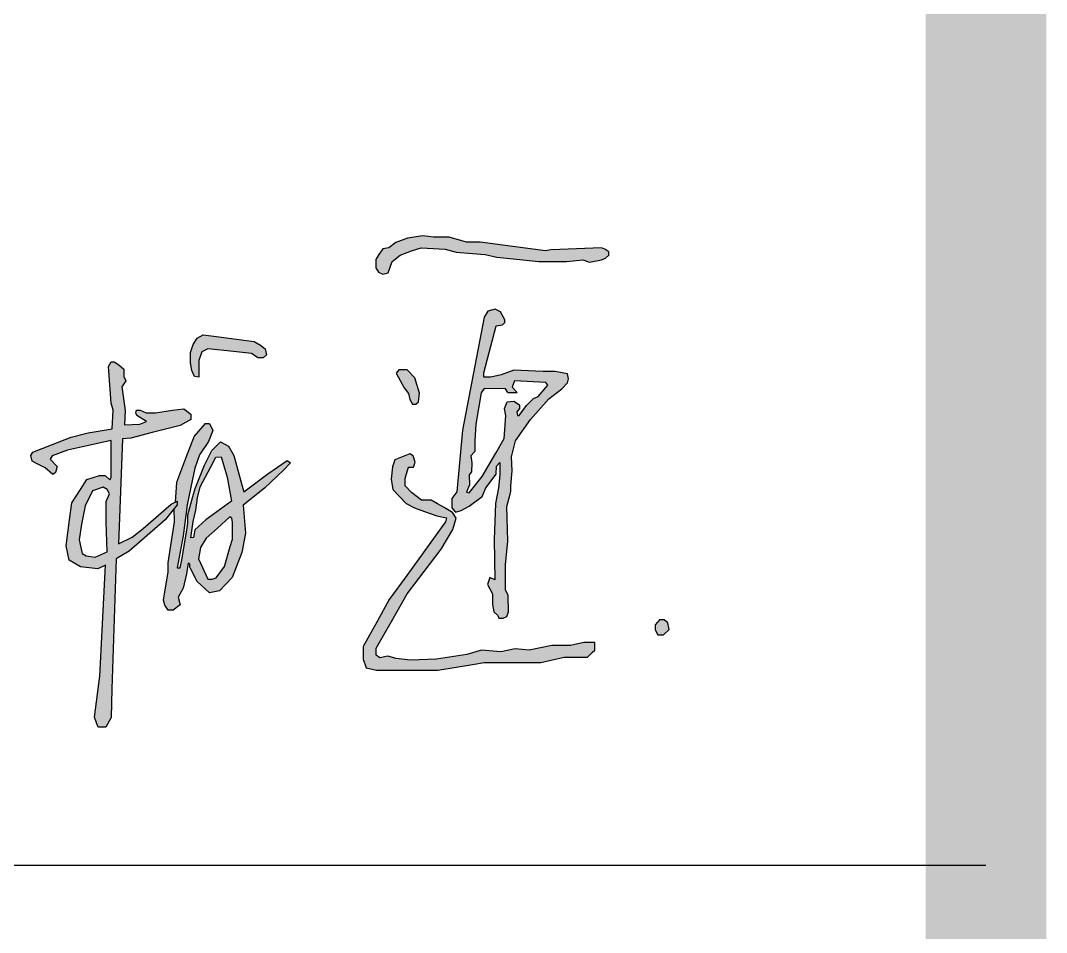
# Model space of a CAD drawing. Extents: x 1728470 to 1835391, y -157368 to 197905.
# Drawn here: x 1815077 to 1816350, y -133661 to -132530 of the extents above; entities that cross this region are included whole.
import ezdxf

# ---------------------------------------------------------------- set-up
doc = ezdxf.new("R2010")
doc.units = 0
doc.header["$LTSCALE"] = 1000
doc.header["$MEASUREMENT"] = 0
doc.layers.get('0').update_dxf_attribs({"linetype": 'CONTINUOUS'})
doc.layers.add('PUB_TITLE', color=4, linetype='CONTINUOUS')

msp = doc.modelspace()

# ---------------------------------------------------------------- hatches: boundary and pattern name
h = msp.add_hatch(color=256)
h.paths.add_polyline_path([(1815203, -132984.5), (1815207.9, -132977.4), (1815205.4, -132971.7), (1815205.5, -132962.9), (1815199.5, -132957.6), (1815193.5, -132953.7), (1815189.7, -132953.7), (1815186.4, -132959.3), (1815186.9, -132965.4), (1815190, -133005), (1815192.2, -133013.7), (1815191, -133036.8), (1815161.2, -133041.9), (1815140.1, -133047.2), (1815115.8, -133056.6), (1815092.7, -133065.5), (1815090.1, -133070), (1815091.9, -133077), (1815098.8, -133080.5), (1815108, -133085.3), (1815117.7, -133093.2), (1815121, -133090.9), (1815123, -133083.5), (1815114.2, -133074.3), (1815116.8, -133070.1), (1815135.5, -133063.1), (1815157.9, -133058.2), (1815189.8, -133051.3), (1815189.8, -133097), (1815188.2, -133100), (1815182.3, -133094.6), (1815175.3, -133094.6), (1815159.7, -133099.4), (1815151.7, -133111.8), (1815141, -133128.4), (1815138.3, -133149.8), (1815134.1, -133182), (1815137.7, -133199.6), (1815151.7, -133207.7), (1815173.3, -133210.5), (1815183, -133205.7), (1815175.8, -133343.4), (1815169.2, -133394.4), (1815171.8, -133401.2), (1815173.8, -133406.6), (1815183.3, -133406.6), (1815189.7, -133394.6), (1815190.8, -133359.2), (1815196.1, -133198.1), (1815212, -133188.3), (1815256.8, -133149.7), (1815271.6, -133131), (1815271.7, -133126.6), (1815264.3, -133130.2), (1815229.6, -133160.5), (1815215.8, -133171.2), (1815198.8, -133179.5), (1815204, -133049.2), (1815214.2, -133048.3), (1815240.9, -133041.5), (1815275.3, -133032.8), (1815288.6, -133025), (1815288.6, -133018.6), (1815280, -133011.8), (1815265.9, -133013.8), (1815244.8, -133016.8), (1815233.2, -133016.8), (1815225.8, -133013.8), (1815221.2, -133013.8), (1815220.3, -133016.8), (1815221.8, -133020.1), (1815233.8, -133027.8), (1815225.5, -133030.8), (1815206.5, -133032), (1815207.3, -133014.2)])
h.paths.add_polyline_path([(1815179.8, -133108.9), (1815184.9, -133112.2), (1815187.6, -133117.4), (1815183.6, -133126.7), (1815183.6, -133152), (1815184.9, -133189.1), (1815173.6, -133194.2), (1815169.9, -133195.7), (1815159, -133194.2), (1815153.7, -133191.3), (1815152.3, -133184), (1815150.3, -133174.3), (1815153.1, -133155.1), (1815157.6, -133132.1), (1815166.6, -133113.8)], flags=16)
h.paths.add_polyline_path([(1815375.1, -132933), (1815367.1, -132928.3), (1815354.2, -132926.7), (1815320.3, -132922.2), (1815304.1, -132920.1), (1815296.4, -132924.2), (1815291.4, -132932.3), (1815288.1, -132942.3), (1815288.1, -132955.1), (1815289.9, -132964.6), (1815293.1, -132971.9), (1815298.4, -132972.7), (1815298.4, -132961.6), (1815298.4, -132952.1), (1815302.1, -132941.2), (1815309.7, -132937.4), (1815341.4, -132940.8), (1815364, -132943.3), (1815371.8, -132948.7), (1815378.2, -132948.7), (1815382.5, -132945.2), (1815380.7, -132937.4)])
h.paths.add_polyline_path([(1815293.8, -133085.7), (1815299.5, -133068.9), (1815310.6, -133052.4), (1815316, -133038.8), (1815311.8, -133030.3), (1815306.3, -133030.3), (1815292.6, -133046), (1815282.2, -133073.5), (1815270.9, -133103.2), (1815269.4, -133127.7), (1815271.7, -133126.6), (1815271.6, -133131), (1815267.9, -133135.7), (1815268.3, -133152.2), (1815260.4, -133203.1), (1815260.4, -133214.1), (1815254.7, -133249.4), (1815256.5, -133255.4), (1815260.6, -133261.6), (1815266.9, -133261.6), (1815275.3, -133255.1), (1815273.1, -133245.4), (1815279.1, -133234.2), (1815283.1, -133216.5), (1815285.4, -133203.3), (1815287.5, -133204.6), (1815287.5, -133208.5), (1815288.1, -133209.8), (1815296.6, -133225.9), (1815311.7, -133240.3), (1815324.4, -133237.5), (1815340, -133221.3), (1815351.8, -133190.1), (1815356.4, -133166.3), (1815353.5, -133131.4), (1815380, -133110.5), (1815403.4, -133088.2), (1815412.1, -133078.9), (1815408, -133076.2), (1815384, -133092.6), (1815354.4, -133114.7), (1815353.2, -133110.6), (1815342, -133069.9), (1815335.2, -133058.1), (1815325.6, -133053), (1815314.9, -133063.8), (1815305.6, -133081.9), (1815294, -133110.9), (1815291.3, -133120.7), (1815285, -133143.6), (1815285, -133153.9), (1815283.1, -133164.7), (1815277.6, -133199.1), (1815275.5, -133209.2), (1815271.7, -133209.2), (1815279, -133169.6), (1815283.9, -133131), (1815288.6, -133109.3)])
h.paths.add_polyline_path([(1815306.8, -133096.3), (1815313.4, -133083.8), (1815319.7, -133072.1), (1815326.2, -133071.3), (1815333.6, -133096.9), (1815339.1, -133126.6), (1815307.1, -133149.8), (1815293.6, -133161.9), (1815292.7, -133167.1), (1815291.9, -133171.5), (1815288.6, -133171.8), (1815291.6, -133151.7), (1815295, -133137.7), (1815296.9, -133122.5), (1815300.2, -133108.7)], flags=16)
h.paths.add_polyline_path([(1815337.2, -133145.9), (1815339.6, -133147.5), (1815340.3, -133153.1), (1815340.3, -133173.5), (1815337.6, -133182.6), (1815330.2, -133207.3), (1815320.2, -133221.6), (1815315, -133223.1), (1815309.7, -133223.1), (1815303, -133208.8), (1815298, -133197.8), (1815300.7, -133184.1), (1815307.7, -133172.5), (1815321.8, -133159.8)], flags=16)
h.paths.add_polyline_path([(1815574.5, -132812.5), (1815604, -132814.1), (1815617.8, -132817.6), (1815638, -132819.3), (1815653.7, -132820.7), (1815668.1, -132823.9), (1815692.4, -132826.5), (1815720.2, -132829.3), (1815754.6, -132829.3), (1815774.9, -132827.2), (1815783, -132830.3), (1815797.9, -132827.2), (1815803.1, -132825.2), (1815807, -132821.6), (1815807, -132817.3), (1815802.2, -132813.9), (1815797.9, -132812.4), (1815746.4, -132814.4), (1815735.1, -132814.9), (1815728.4, -132816.1), (1815647.5, -132805.4), (1815630.5, -132805.4), (1815609.1, -132798.9), (1815589.5, -132798.9), (1815576.2, -132797.4), (1815557.3, -132800.3), (1815542.7, -132805.8), (1815534.2, -132812.5), (1815526.8, -132813.4), (1815522, -132820.8), (1815518.1, -132826.7), (1815518.1, -132837.1), (1815521.6, -132842.5), (1815526.8, -132844.8), (1815533.2, -132843.2), (1815538.3, -132829.2), (1815548.3, -132821.4), (1815562.3, -132816)])
h.paths.add_polyline_path([(1815566.3, -132973.6), (1815556.8, -132963.7), (1815546.5, -132963.7), (1815543.5, -132967.9), (1815553.4, -132986), (1815558.4, -132992.8), (1815560.4, -133000.6), (1815563.7, -133006.3), (1815567.8, -133006), (1815571, -133003.2), (1815572.1, -132992.7)])
h.paths.add_polyline_path([(1815667.4, -132909.1), (1815675, -132907.8), (1815677.9, -132905.1), (1815678.1, -132901.6), (1815672.8, -132891.8), (1815666.2, -132888.4), (1815656.9, -132890.9), (1815652.4, -132898.4), (1815625.7, -133038.6), (1815618.4, -133115), (1815612.2, -133123.1), (1815612.2, -133134.9), (1815617.1, -133140.3), (1815624, -133138.1), (1815633.8, -133132.8), (1815649.8, -133120.8), (1815654.4, -133109.8), (1815667.5, -133092.9), (1815667.8, -133083), (1815671.9, -133078.4), (1815671.9, -133094), (1815670.1, -133109.9), (1815666.4, -133129.5), (1815664.7, -133173.8), (1815665.7, -133224), (1815659.6, -133221.2), (1815656.4, -133229.9), (1815662.6, -133241.5), (1815662.6, -133254.5), (1815664.5, -133263.8), (1815669.3, -133268.2), (1815670.5, -133271.5), (1815676, -133271.5), (1815680.6, -133269.4), (1815682.5, -133263.6), (1815682.2, -133243.5), (1815679.1, -133236.3), (1815679.1, -133205.4), (1815681.6, -133175.9), (1815680.6, -133133), (1815684.7, -133117.7), (1815685.6, -133114.1), (1815685.6, -133107.6), (1815687, -133088.8), (1815686.5, -133071.6), (1815691.3, -133051.7), (1815710.1, -133025.4), (1815732.8, -132999.4), (1815748.9, -132987.1), (1815756, -132979.9), (1815756.9, -132974.9), (1815755.6, -132968.5), (1815740.6, -132965.5), (1815725.8, -132965.5), (1815689.4, -132964.1), (1815673.6, -132970), (1815660.6, -132972.6), (1815652.2, -132972.6), (1815652.2, -132967.5)])
h.paths.add_polyline_path([(1815652.6, -132986.6), (1815679.1, -132987), (1815681.9, -132991.7), (1815684.9, -132991.7), (1815693.4, -132991.7), (1815687.2, -132985), (1815690.2, -132977.3), (1815729.1, -132979.3), (1815731.5, -132982.8), (1815719.3, -132996.7), (1815713.6, -132999.2), (1815705, -133007.7), (1815695.9, -133020.2), (1815693.7, -133020.2), (1815692.8, -133015.5), (1815696.2, -133011.5), (1815696.2, -133007), (1815689.2, -133002.3), (1815681, -133003.1), (1815677.8, -133011.4), (1815679.2, -133020.8), (1815677.4, -133048.7), (1815667, -133066.8), (1815650.1, -133096), (1815633.8, -133116), (1815630.6, -133115.2), (1815634.2, -133106.1), (1815633.7, -133093.8), (1815636.7, -133090.1), (1815637, -133078.8), (1815636.1, -133070.4), (1815640.8, -133064.9), (1815640.8, -133051.2), (1815642.3, -133031.1), (1815648.7, -132992)], flags=16)
h.paths.add_polyline_path([(1815562.3, -133115.8), (1815554.3, -133107.4), (1815554.3, -133098.3), (1815558, -133085.5), (1815559.2, -133084.1), (1815564.6, -133084.1), (1815567, -133078.1), (1815564.5, -133070.2), (1815560.4, -133067.7), (1815541.7, -133075.2), (1815538.9, -133083.8), (1815537.2, -133099.3), (1815539.3, -133112), (1815555.7, -133129.3), (1815566.1, -133134.9), (1815578.5, -133139.3), (1815593.8, -133144.7), (1815605.6, -133147.2), (1815604.3, -133152.1), (1815556.4, -133218.6), (1815534.8, -133248.5), (1815519.6, -133275.7), (1815502.4, -133306.6), (1815502.4, -133322.5), (1815505.9, -133333), (1815518.8, -133336.2), (1815541.3, -133336.2), (1815569.8, -133336.2), (1815594.9, -133336.2), (1815637.9, -133329.1), (1815652.3, -133326.7), (1815682.7, -133326.7), (1815722.6, -133326.7), (1815751.7, -133320.1), (1815780.5, -133320.1), (1815786.5, -133314.3), (1815789.6, -133311.4), (1815789.6, -133301.9), (1815776, -133301.9), (1815759.6, -133305.4), (1815736.3, -133305.4), (1815708.3, -133311.4), (1815691, -133309.6), (1815673.3, -133313.2), (1815649, -133311.1), (1815631, -133316.6), (1815593.4, -133322.2), (1815560.9, -133323.5), (1815543.2, -133321.4), (1815533, -133318.6), (1815522.9, -133320.8), (1815518.6, -133317.3), (1815518.6, -133308.8), (1815537.6, -133275.5), (1815557.1, -133241.3), (1815599.2, -133186), (1815613.6, -133161.5), (1815617.9, -133147.6), (1815613.3, -133140.4), (1815602.9, -133134.5), (1815594.6, -133129.7), (1815586.9, -133125.3), (1815574.8, -133125.3)])
h.paths.add_polyline_path([(1815880.3, -133277.5), (1815875.5, -133273.8), (1815869.6, -133273.8), (1815864.4, -133280), (1815864.4, -133286.1), (1815867.9, -133292.1), (1815874.9, -133292.1), (1815881.7, -133285.5)])
h = msp.add_hatch(color=250)
h.paths.add_polyline_path([(1815647.5, -132805.4), (1815630.5, -132805.4), (1815609.1, -132798.9), (1815589.5, -132798.9), (1815576.2, -132797.4), (1815557.3, -132800.3), (1815542.7, -132805.8), (1815534.2, -132812.5), (1815526.8, -132813.4), (1815522, -132820.8), (1815518.1, -132826.7), (1815518.1, -132837.1), (1815521.6, -132842.5), (1815526.8, -132844.8), (1815533.2, -132843.2), (1815538.3, -132829.2), (1815548.3, -132821.4), (1815562.3, -132816), (1815574.5, -132812.5), (1815604, -132814.1), (1815617.8, -132817.6), (1815638, -132819.3), (1815653.7, -132820.7), (1815668.1, -132823.9), (1815692.4, -132826.5), (1815720.2, -132829.3), (1815754.6, -132829.3), (1815774.9, -132827.2), (1815783, -132830.3), (1815797.9, -132827.2), (1815803.1, -132825.2), (1815807, -132821.6), (1815807, -132817.3), (1815802.2, -132813.9), (1815797.9, -132812.4), (1815746.4, -132814.4), (1815735.1, -132814.9), (1815728.4, -132816.1)])
h.paths.add_polyline_path([(1815675, -132907.8), (1815677.9, -132905.1), (1815678.1, -132901.6), (1815672.8, -132891.8), (1815666.2, -132888.4), (1815656.9, -132890.9), (1815652.4, -132898.4), (1815625.7, -133038.6), (1815618.4, -133115), (1815612.2, -133123.1), (1815612.2, -133134.9), (1815617.1, -133140.3), (1815624, -133138.1), (1815633.8, -133132.8), (1815649.8, -133120.8), (1815654.4, -133109.8), (1815667.5, -133092.9), (1815667.8, -133083), (1815671.9, -133078.4), (1815671.9, -133094), (1815670.1, -133109.9), (1815666.4, -133129.5), (1815664.7, -133173.8), (1815665.7, -133224), (1815659.6, -133221.2), (1815656.4, -133229.9), (1815662.6, -133241.5), (1815662.6, -133254.5), (1815664.5, -133263.8), (1815669.3, -133268.2), (1815670.5, -133271.5), (1815676, -133271.5), (1815680.6, -133269.4), (1815682.5, -133263.6), (1815682.2, -133243.5), (1815679.1, -133236.3), (1815679.1, -133205.4), (1815681.6, -133175.9), (1815680.6, -133133), (1815684.7, -133117.7), (1815685.6, -133114.1), (1815685.6, -133107.6), (1815687, -133088.8), (1815686.5, -133071.6), (1815691.3, -133051.7), (1815710.1, -133025.4), (1815732.8, -132999.4), (1815748.9, -132987.1), (1815756, -132979.9), (1815756.9, -132974.9), (1815755.6, -132968.5), (1815740.6, -132965.5), (1815725.8, -132965.5), (1815689.4, -132964.1), (1815673.6, -132970), (1815660.6, -132972.6), (1815652.2, -132972.6), (1815652.2, -132967.5), (1815667.4, -132909.1)])
h.paths.add_polyline_path([(1815690.2, -132977.3), (1815729.1, -132979.3), (1815731.5, -132982.8), (1815719.3, -132996.7), (1815713.6, -132999.2), (1815705, -133007.7), (1815695.9, -133020.2), (1815693.7, -133020.2), (1815692.8, -133015.5), (1815696.2, -133011.5), (1815696.2, -133007), (1815689.2, -133002.3), (1815681, -133003.1), (1815677.8, -133011.4), (1815679.2, -133020.8), (1815677.4, -133048.7), (1815667, -133066.8), (1815650.1, -133096), (1815633.8, -133116), (1815630.6, -133115.2), (1815634.2, -133106.1), (1815633.7, -133093.8), (1815636.7, -133090.1), (1815637, -133078.8), (1815636.1, -133070.4), (1815640.8, -133064.9), (1815640.8, -133051.2), (1815642.3, -133031.1), (1815648.7, -132992), (1815652.6, -132986.6), (1815679.1, -132987), (1815681.9, -132991.7), (1815684.9, -132991.7), (1815693.4, -132991.7), (1815687.2, -132985)], flags=16)
h.paths.add_polyline_path([(1815558, -133085.5), (1815559.2, -133084.1), (1815564.6, -133084.1), (1815567, -133078.1), (1815564.5, -133070.2), (1815560.4, -133067.7), (1815541.7, -133075.2), (1815538.9, -133083.8), (1815537.2, -133099.3), (1815539.3, -133112), (1815555.7, -133129.3), (1815566.1, -133134.9), (1815578.5, -133139.3), (1815593.8, -133144.7), (1815605.6, -133147.2), (1815604.3, -133152.1), (1815556.4, -133218.6), (1815534.8, -133248.5), (1815519.6, -133275.7), (1815502.4, -133306.6), (1815502.4, -133322.5), (1815505.9, -133333), (1815518.8, -133336.2), (1815541.3, -133336.2), (1815569.8, -133336.2), (1815594.9, -133336.2), (1815637.9, -133329.1), (1815652.3, -133326.7), (1815682.7, -133326.7), (1815722.6, -133326.7), (1815751.7, -133320.1), (1815780.5, -133320.1), (1815786.5, -133314.3), (1815789.6, -133311.4), (1815789.6, -133301.9), (1815776, -133301.9), (1815759.6, -133305.4), (1815736.3, -133305.4), (1815708.3, -133311.4), (1815691, -133309.6), (1815673.3, -133313.2), (1815649, -133311.1), (1815631, -133316.6), (1815593.4, -133322.2), (1815560.9, -133323.5), (1815543.2, -133321.4), (1815533, -133318.6), (1815522.9, -133320.8), (1815518.6, -133317.3), (1815518.6, -133308.8), (1815537.6, -133275.5), (1815557.1, -133241.3), (1815599.2, -133186), (1815613.6, -133161.5), (1815617.9, -133147.6), (1815613.3, -133140.4), (1815602.9, -133134.5), (1815594.6, -133129.7), (1815586.9, -133125.3), (1815574.8, -133125.3), (1815562.3, -133115.8), (1815554.3, -133107.4), (1815554.3, -133098.3)])
h.paths.add_polyline_path([(1815566.3, -132973.6), (1815556.8, -132963.7), (1815546.5, -132963.7), (1815543.5, -132967.9), (1815553.4, -132986), (1815558.4, -132992.8), (1815560.4, -133000.6), (1815563.7, -133006.3), (1815567.8, -133006), (1815571, -133003.2), (1815572.1, -132992.7)])
h = msp.add_hatch(color=256)
h.paths.add_polyline_path([(1815562.3, -132816), (1815574.5, -132812.5), (1815604, -132814.1), (1815617.8, -132817.6), (1815638, -132819.3), (1815653.7, -132820.7), (1815668.1, -132823.9), (1815692.4, -132826.5), (1815720.2, -132829.3), (1815754.6, -132829.3), (1815774.9, -132827.2), (1815783, -132830.3), (1815797.9, -132827.2), (1815803.1, -132825.2), (1815807, -132821.6), (1815807, -132817.3), (1815802.2, -132813.9), (1815797.9, -132812.4), (1815746.4, -132814.4), (1815735.1, -132814.9), (1815728.4, -132816.1), (1815647.5, -132805.4), (1815630.5, -132805.4), (1815609.1, -132798.9), (1815589.5, -132798.9), (1815576.2, -132797.4), (1815557.3, -132800.3), (1815542.7, -132805.8), (1815534.2, -132812.5), (1815526.8, -132813.4), (1815522, -132820.8), (1815518.1, -132826.7), (1815518.1, -132837.1), (1815521.6, -132842.5), (1815526.8, -132844.8), (1815533.2, -132843.2), (1815538.3, -132829.2), (1815548.3, -132821.4)])
h.paths.add_polyline_path([(1815566.3, -132973.6), (1815556.8, -132963.7), (1815546.5, -132963.7), (1815543.5, -132967.9), (1815553.4, -132986), (1815558.4, -132992.8), (1815560.4, -133000.6), (1815563.7, -133006.3), (1815567.8, -133006), (1815571, -133003.2), (1815572.1, -132992.7)])
h.paths.add_polyline_path([(1815667.4, -132909.1), (1815675, -132907.8), (1815677.9, -132905.1), (1815678.1, -132901.6), (1815672.8, -132891.8), (1815666.2, -132888.4), (1815656.9, -132890.9), (1815652.4, -132898.4), (1815625.7, -133038.6), (1815618.4, -133115), (1815612.2, -133123.1), (1815612.2, -133134.9), (1815617.1, -133140.3), (1815624, -133138.1), (1815633.8, -133132.8), (1815649.8, -133120.8), (1815654.4, -133109.8), (1815667.5, -133092.9), (1815667.8, -133083), (1815671.9, -133078.4), (1815671.9, -133094), (1815670.1, -133109.9), (1815666.4, -133129.5), (1815664.7, -133173.8), (1815665.7, -133224), (1815659.6, -133221.2), (1815656.4, -133229.9), (1815662.6, -133241.5), (1815662.6, -133254.5), (1815664.5, -133263.8), (1815669.3, -133268.2), (1815670.5, -133271.5), (1815676, -133271.5), (1815680.6, -133269.4), (1815682.5, -133263.6), (1815682.2, -133243.5), (1815679.1, -133236.3), (1815679.1, -133205.4), (1815681.6, -133175.9), (1815680.6, -133133), (1815684.7, -133117.7), (1815685.6, -133114.1), (1815685.6, -133107.6), (1815687, -133088.8), (1815686.5, -133071.6), (1815691.3, -133051.7), (1815710.1, -133025.4), (1815732.8, -132999.4), (1815748.9, -132987.1), (1815756, -132979.9), (1815756.9, -132974.9), (1815755.6, -132968.5), (1815740.6, -132965.5), (1815725.8, -132965.5), (1815689.4, -132964.1), (1815673.6, -132970), (1815660.6, -132972.6), (1815652.2, -132972.6), (1815652.2, -132967.5)])
h.paths.add_polyline_path([(1815652.6, -132986.6), (1815679.1, -132987), (1815681.9, -132991.7), (1815684.9, -132991.7), (1815693.4, -132991.7), (1815687.2, -132985), (1815690.2, -132977.3), (1815729.1, -132979.3), (1815731.5, -132982.8), (1815719.3, -132996.7), (1815713.6, -132999.2), (1815705, -133007.7), (1815695.9, -133020.2), (1815693.7, -133020.2), (1815692.8, -133015.5), (1815696.2, -133011.5), (1815696.2, -133007), (1815689.2, -133002.3), (1815681, -133003.1), (1815677.8, -133011.4), (1815679.2, -133020.8), (1815677.4, -133048.7), (1815667, -133066.8), (1815650.1, -133096), (1815633.8, -133116), (1815630.6, -133115.2), (1815634.2, -133106.1), (1815633.7, -133093.8), (1815636.7, -133090.1), (1815637, -133078.8), (1815636.1, -133070.4), (1815640.8, -133064.9), (1815640.8, -133051.2), (1815642.3, -133031.1), (1815648.7, -132992)], flags=16)
h.paths.add_polyline_path([(1815554.3, -133098.3), (1815558, -133085.5), (1815559.2, -133084.1), (1815564.6, -133084.1), (1815567, -133078.1), (1815564.5, -133070.2), (1815560.4, -133067.7), (1815541.7, -133075.2), (1815538.9, -133083.8), (1815537.2, -133099.3), (1815539.3, -133112), (1815555.7, -133129.3), (1815566.1, -133134.9), (1815578.5, -133139.3), (1815593.8, -133144.7), (1815605.6, -133147.2), (1815604.3, -133152.1), (1815556.4, -133218.6), (1815534.8, -133248.5), (1815519.6, -133275.7), (1815502.4, -133306.6), (1815502.4, -133322.5), (1815505.9, -133333), (1815518.8, -133336.2), (1815541.3, -133336.2), (1815569.8, -133336.2), (1815594.9, -133336.2), (1815637.9, -133329.1), (1815652.3, -133326.7), (1815682.7, -133326.7), (1815722.6, -133326.7), (1815751.7, -133320.1), (1815780.5, -133320.1), (1815786.5, -133314.3), (1815789.6, -133311.4), (1815789.6, -133301.9), (1815776, -133301.9), (1815759.6, -133305.4), (1815736.3, -133305.4), (1815708.3, -133311.4), (1815691, -133309.6), (1815673.3, -133313.2), (1815649, -133311.1), (1815631, -133316.6), (1815593.4, -133322.2), (1815560.9, -133323.5), (1815543.2, -133321.4), (1815533, -133318.6), (1815522.9, -133320.8), (1815518.6, -133317.3), (1815518.6, -133308.8), (1815537.6, -133275.5), (1815557.1, -133241.3), (1815599.2, -133186), (1815613.6, -133161.5), (1815617.9, -133147.6), (1815613.3, -133140.4), (1815602.9, -133134.5), (1815594.6, -133129.7), (1815586.9, -133125.3), (1815574.8, -133125.3), (1815562.3, -133115.8), (1815554.3, -133107.4)])
h = msp.add_hatch(color=256)
h.paths.add_polyline_path([(1815288.1, -132955.1), (1815289.9, -132964.6), (1815293.1, -132971.9), (1815298.4, -132972.7), (1815298.4, -132961.6), (1815298.4, -132952.1), (1815302.1, -132941.2), (1815309.7, -132937.4), (1815341.4, -132940.8), (1815364, -132943.3), (1815371.8, -132948.7), (1815378.2, -132948.7), (1815382.5, -132945.2), (1815380.7, -132937.4), (1815375.1, -132933), (1815367.1, -132928.3), (1815354.2, -132926.7), (1815320.3, -132922.2), (1815304.1, -132920.1), (1815296.4, -132924.2), (1815291.4, -132932.3), (1815288.1, -132942.3)])
h.paths.add_polyline_path([(1815260.4, -133214.1), (1815254.7, -133249.4), (1815256.5, -133255.4), (1815260.6, -133261.6), (1815266.9, -133261.6), (1815275.3, -133255.1), (1815273.1, -133245.4), (1815279.1, -133234.2), (1815283.1, -133216.5), (1815285.4, -133203.3), (1815287.5, -133204.6), (1815287.5, -133208.5), (1815288.1, -133209.8), (1815296.6, -133225.9), (1815311.7, -133240.3), (1815324.4, -133237.5), (1815340, -133221.3), (1815351.8, -133190.1), (1815356.4, -133166.3), (1815353.5, -133131.4), (1815380, -133110.5), (1815403.4, -133088.2), (1815412.1, -133078.9), (1815408, -133076.2), (1815384, -133092.6), (1815354.4, -133114.7), (1815353.2, -133110.6), (1815342, -133069.9), (1815335.2, -133058.1), (1815325.6, -133053), (1815314.9, -133063.8), (1815305.6, -133081.9), (1815294, -133110.9), (1815291.3, -133120.7), (1815285, -133143.6), (1815285, -133153.9), (1815283.1, -133164.7), (1815277.6, -133199.1), (1815275.5, -133209.2), (1815271.7, -133209.2), (1815279, -133169.6), (1815283.9, -133131), (1815288.6, -133109.3), (1815293.8, -133085.7), (1815299.5, -133068.9), (1815310.6, -133052.4), (1815316, -133038.8), (1815311.8, -133030.3), (1815306.3, -133030.3), (1815292.6, -133046), (1815282.2, -133073.5), (1815270.9, -133103.2), (1815269.4, -133127.7), (1815271.7, -133126.6), (1815271.6, -133131), (1815267.9, -133135.7), (1815268.3, -133152.2), (1815260.4, -133203.1)])
h.paths.add_polyline_path([(1815288.6, -133171.8), (1815291.6, -133151.7), (1815295, -133137.7), (1815296.9, -133122.5), (1815300.2, -133108.7), (1815306.8, -133096.3), (1815313.4, -133083.8), (1815319.7, -133072.1), (1815326.2, -133071.3), (1815333.6, -133096.9), (1815339.1, -133126.6), (1815307.1, -133149.8), (1815293.6, -133161.9), (1815292.7, -133167.1), (1815291.9, -133171.5)], flags=16)
h.paths.add_polyline_path([(1815298, -133197.8), (1815300.7, -133184.1), (1815307.7, -133172.5), (1815321.8, -133159.8), (1815339.1, -133144.2), (1815340.3, -133153.1), (1815340.3, -133173.5), (1815337.6, -133182.6), (1815330.2, -133207.3), (1815319.2, -133223.1), (1815309.7, -133223.1), (1815303, -133208.8)], flags=16)
for color, points in [(250, [(1815375.1, -132933), (1815367.1, -132928.3), (1815354.2, -132926.7), (1815320.3, -132922.2), (1815304.1, -132920.1), (1815296.4, -132924.2), (1815291.4, -132932.3), (1815288.1, -132942.3), (1815288.1, -132955.1), (1815289.9, -132964.6), (1815293.1, -132971.9), (1815298.4, -132972.7), (1815298.4, -132961.6), (1815298.4, -132952.1), (1815302.1, -132941.2), (1815309.7, -132937.4), (1815341.4, -132940.8), (1815364, -132943.3), (1815371.8, -132948.7), (1815378.2, -132948.7), (1815382.5, -132945.2), (1815380.7, -132937.4)]), (256, [(1815288.1, -132955.1), (1815289.9, -132964.6), (1815293.1, -132971.9), (1815298.4, -132972.7), (1815298.4, -132961.6), (1815298.4, -132952.1), (1815302.1, -132941.2), (1815309.7, -132937.4), (1815341.4, -132940.8), (1815364, -132943.3), (1815371.8, -132948.7), (1815378.2, -132948.7), (1815382.5, -132945.2), (1815380.7, -132937.4), (1815375.1, -132933), (1815367.1, -132928.3), (1815354.2, -132926.7), (1815320.3, -132922.2), (1815304.1, -132920.1), (1815296.4, -132924.2), (1815291.4, -132932.3), (1815288.1, -132942.3)]), (250, [(1815880.3, -133277.5), (1815875.5, -133273.8), (1815869.6, -133273.8), (1815864.4, -133280), (1815864.4, -133286.1), (1815867.9, -133292.1), (1815874.9, -133292.1), (1815881.7, -133285.5)]), (256, [(1815875.5, -133273.8), (1815869.6, -133273.8), (1815864.4, -133280), (1815864.4, -133286.1), (1815867.9, -133292.1), (1815874.9, -133292.1), (1815881.7, -133285.5), (1815880.3, -133277.5)])]:
    msp.add_hatch(color=color).paths.add_polyline_path(points)
h = msp.add_hatch(color=250)
h.paths.add_polyline_path([(1815203, -132984.5), (1815207.9, -132977.4), (1815205.4, -132971.7), (1815205.5, -132962.9), (1815199.5, -132957.6), (1815193.5, -132953.7), (1815189.7, -132953.7), (1815186.4, -132959.3), (1815186.9, -132965.4), (1815190, -133005), (1815192.2, -133013.7), (1815191, -133036.8), (1815161.2, -133041.9), (1815140.1, -133047.2), (1815115.8, -133056.6), (1815092.7, -133065.5), (1815090.1, -133070), (1815091.9, -133077), (1815098.8, -133080.5), (1815108, -133085.3), (1815117.7, -133093.2), (1815121, -133090.9), (1815123, -133083.5), (1815114.2, -133074.3), (1815116.8, -133070.1), (1815135.5, -133063.1), (1815157.9, -133058.2), (1815189.8, -133051.3), (1815189.8, -133097), (1815188.2, -133100), (1815182.3, -133094.6), (1815175.3, -133094.6), (1815159.7, -133099.4), (1815151.7, -133111.8), (1815141, -133128.4), (1815138.3, -133149.8), (1815134.1, -133182), (1815137.7, -133199.6), (1815151.7, -133207.7), (1815173.3, -133210.5), (1815183, -133205.7), (1815175.8, -133343.4), (1815169.2, -133394.4), (1815171.8, -133401.2), (1815173.8, -133406.6), (1815183.3, -133406.6), (1815189.7, -133394.6), (1815190.8, -133359.2), (1815196.1, -133198.1), (1815212, -133188.3), (1815256.8, -133149.7), (1815271.6, -133131), (1815271.7, -133126.6), (1815264.3, -133130.2), (1815229.6, -133160.5), (1815215.8, -133171.2), (1815198.8, -133179.5), (1815204, -133049.2), (1815214.2, -133048.3), (1815240.9, -133041.5), (1815275.3, -133032.8), (1815288.6, -133025), (1815288.6, -133018.6), (1815280, -133011.8), (1815265.9, -133013.8), (1815244.8, -133016.8), (1815233.2, -133016.8), (1815225.8, -133013.8), (1815221.2, -133013.8), (1815220.3, -133016.8), (1815221.8, -133020.1), (1815233.8, -133027.8), (1815225.5, -133030.8), (1815206.5, -133032), (1815207.3, -133014.2)])
h.paths.add_polyline_path([(1815179.8, -133108.9), (1815184.9, -133112.2), (1815187.6, -133117.4), (1815183.6, -133126.7), (1815183.6, -133152), (1815184.9, -133189.1), (1815173.6, -133194.2), (1815169.9, -133195.7), (1815159, -133194.2), (1815153.7, -133191.3), (1815152.3, -133184), (1815150.3, -133174.3), (1815153.1, -133155.1), (1815157.6, -133132.1), (1815166.6, -133113.8)], flags=16)
h = msp.add_hatch(color=250)
h.paths.add_polyline_path([(1815293.8, -133085.7), (1815299.5, -133068.9), (1815310.6, -133052.4), (1815316, -133038.8), (1815311.8, -133030.3), (1815306.3, -133030.3), (1815292.6, -133046), (1815282.2, -133073.5), (1815270.9, -133103.2), (1815269.4, -133127.7), (1815271.7, -133126.6), (1815271.6, -133131), (1815267.9, -133135.7), (1815268.3, -133152.2), (1815260.4, -133203.1), (1815260.4, -133214.1), (1815254.7, -133249.4), (1815256.5, -133255.4), (1815260.6, -133261.6), (1815266.9, -133261.6), (1815275.3, -133255.1), (1815273.1, -133245.4), (1815279.1, -133234.2), (1815283.1, -133216.5), (1815285.4, -133203.3), (1815287.5, -133204.6), (1815287.5, -133208.5), (1815288.1, -133209.8), (1815296.6, -133225.9), (1815311.7, -133240.3), (1815324.4, -133237.5), (1815340, -133221.3), (1815351.8, -133190.1), (1815356.4, -133166.3), (1815353.5, -133131.4), (1815380, -133110.5), (1815403.4, -133088.2), (1815412.1, -133078.9), (1815408, -133076.2), (1815384, -133092.6), (1815354.4, -133114.7), (1815353.2, -133110.6), (1815342, -133069.9), (1815335.2, -133058.1), (1815325.6, -133053), (1815314.9, -133063.8), (1815305.6, -133081.9), (1815294, -133110.9), (1815291.3, -133120.7), (1815285, -133143.6), (1815285, -133153.9), (1815283.1, -133164.7), (1815277.6, -133199.1), (1815275.5, -133209.2), (1815271.7, -133209.2), (1815279, -133169.6), (1815283.9, -133131), (1815288.6, -133109.3)])
h.paths.add_polyline_path([(1815306.8, -133096.3), (1815313.4, -133083.8), (1815319.7, -133072.1), (1815326.2, -133071.3), (1815333.6, -133096.9), (1815339.1, -133126.6), (1815307.1, -133149.8), (1815293.6, -133161.9), (1815292.7, -133167.1), (1815291.9, -133171.5), (1815288.6, -133171.8), (1815291.6, -133151.7), (1815295, -133137.7), (1815296.9, -133122.5), (1815300.2, -133108.7)], flags=16)
h.paths.add_polyline_path([(1815337.2, -133145.9), (1815339.6, -133147.5), (1815340.3, -133153.1), (1815340.3, -133173.5), (1815337.6, -133182.6), (1815330.2, -133207.3), (1815320.2, -133221.6), (1815315, -133223.1), (1815309.7, -133223.1), (1815303, -133208.8), (1815298, -133197.8), (1815300.7, -133184.1), (1815307.7, -133172.5), (1815321.8, -133159.8)], flags=16)

# ---------------------------------------------------------------- linework, layer by layer
for p, q in [((1815557.3, -132800.3), (1815542.7, -132805.8)), ((1815576.2, -132797.4), (1815557.3, -132800.3)), ((1815589.5, -132798.9), (1815576.2, -132797.4)), ((1815609.1, -132798.9), (1815589.5, -132798.9)), ((1815630.5, -132805.4), (1815609.1, -132798.9)), ((1815526.8, -132813.4), (1815522, -132820.8)), ((1815534.2, -132812.5), (1815526.8, -132813.4)), ((1815542.7, -132805.8), (1815534.2, -132812.5)), ((1815562.3, -132816), (1815574.5, -132812.5)), ((1815574.5, -132812.5), (1815604, -132814.1)), ((1815604, -132814.1), (1815617.8, -132817.6)), ((1815647.5, -132805.4), (1815630.5, -132805.4)), ((1815728.4, -132816.1), (1815647.5, -132805.4)), ((1815746.4, -132814.4), (1815735.1, -132814.9)), ((1815797.9, -132812.4), (1815746.4, -132814.4)), ((1815802.2, -132813.9), (1815797.9, -132812.4)), ((1815807, -132817.3), (1815802.2, -132813.9)), ((1815522, -132820.8), (1815518.1, -132826.7)), ((1815518.1, -132826.7), (1815518.1, -132837.1)), ((1815538.3, -132829.2), (1815548.3, -132821.4)), ((1815548.3, -132821.4), (1815562.3, -132816)), ((1815617.8, -132817.6), (1815638, -132819.3)), ((1815638, -132819.3), (1815653.7, -132820.7)), ((1815653.7, -132820.7), (1815668.1, -132823.9)), ((1815668.1, -132823.9), (1815692.4, -132826.5)), ((1815692.4, -132826.5), (1815720.2, -132829.3)), ((1815735.1, -132814.9), (1815728.4, -132816.1)), ((1815754.6, -132829.3), (1815774.9, -132827.2)), ((1815774.9, -132827.2), (1815783, -132830.3)), ((1815783, -132830.3), (1815797.9, -132827.2)), ((1815797.9, -132827.2), (1815803.1, -132825.2)), ((1815803.1, -132825.2), (1815807, -132821.6)), ((1815807, -132821.6), (1815807, -132817.3)), ((1815518.1, -132837.1), (1815521.6, -132842.5)), ((1815533.2, -132843.2), (1815538.3, -132829.2)), ((1815720.2, -132829.3), (1815754.6, -132829.3)), ((1815521.6, -132842.5), (1815526.8, -132844.8)), ((1815526.8, -132844.8), (1815533.2, -132843.2)), ((1815656.9, -132890.9), (1815652.4, -132898.4)), ((1815666.2, -132888.4), (1815656.9, -132890.9)), ((1815672.8, -132891.8), (1815666.2, -132888.4)), ((1815652.4, -132898.4), (1815625.7, -133038.6)), ((1815678.1, -132901.6), (1815672.8, -132891.8)), ((1815677.9, -132905.1), (1815678.1, -132901.6)), ((1815652.2, -132967.5), (1815667.4, -132909.1)), ((1815667.4, -132909.1), (1815675, -132907.8)), ((1815675, -132907.8), (1815677.9, -132905.1)), ((1815291.4, -132932.3), (1815296.4, -132924.2)), ((1815296.4, -132924.2), (1815304.1, -132920.1)), ((1815304.1, -132920.1), (1815320.3, -132922.2)), ((1815320.3, -132922.2), (1815354.2, -132926.7)), ((1815354.2, -132926.7), (1815367.1, -132928.3)), ((1815367.1, -132928.3), (1815375.1, -132933)), ((1815288.1, -132942.3), (1815291.4, -132932.3)), ((1815302.1, -132941.2), (1815298.4, -132952.1)), ((1815309.7, -132937.4), (1815302.1, -132941.2)), ((1815341.4, -132940.8), (1815309.7, -132937.4)), ((1815364, -132943.3), (1815341.4, -132940.8)), ((1815375.1, -132933), (1815380.7, -132937.4)), ((1815380.7, -132937.4), (1815382.5, -132945.2)), ((1815186.4, -132959.3), (1815189.7, -132953.7)), ((1815189.7, -132953.7), (1815193.5, -132953.7)), ((1815193.5, -132953.7), (1815199.5, -132957.6)), ((1815288.1, -132955.1), (1815288.1, -132942.3)), ((1815298.4, -132952.1), (1815298.4, -132961.6)), ((1815371.8, -132948.7), (1815364, -132943.3)), ((1815378.2, -132948.7), (1815371.8, -132948.7)), ((1815382.5, -132945.2), (1815378.2, -132948.7)), ((1815186.9, -132965.4), (1815186.4, -132959.3)), ((1815190, -133005), (1815186.9, -132965.4)), ((1815199.5, -132957.6), (1815205.5, -132962.9)), ((1815205.5, -132962.9), (1815205.4, -132971.7)), ((1815289.9, -132964.6), (1815288.1, -132955.1)), ((1815293.1, -132971.9), (1815289.9, -132964.6)), ((1815298.4, -132961.6), (1815298.4, -132972.7)), ((1815546.5, -132963.7), (1815543.5, -132967.9)), ((1815556.8, -132963.7), (1815546.5, -132963.7)), ((1815566.3, -132973.6), (1815556.8, -132963.7)), ((1815652.2, -132972.6), (1815652.2, -132967.5)), ((1815689.4, -132964.1), (1815673.6, -132970)), ((1815725.8, -132965.5), (1815689.4, -132964.1)), ((1815740.6, -132965.5), (1815725.8, -132965.5)), ((1815755.6, -132968.5), (1815740.6, -132965.5)), ((1815207.9, -132977.4), (1815203, -132984.5)), ((1815205.4, -132971.7), (1815207.9, -132977.4)), ((1815298.4, -132972.7), (1815293.1, -132971.9)), ((1815543.5, -132967.9), (1815553.4, -132986)), ((1815572.1, -132992.7), (1815566.3, -132973.6)), ((1815660.6, -132972.6), (1815652.2, -132972.6)), ((1815673.6, -132970), (1815660.6, -132972.6)), ((1815690.2, -132977.3), (1815687.2, -132985)), ((1815729.1, -132979.3), (1815690.2, -132977.3)), ((1815731.5, -132982.8), (1815729.1, -132979.3)), ((1815748.9, -132987.1), (1815756, -132979.9)), ((1815756.9, -132974.9), (1815755.6, -132968.5)), ((1815756, -132979.9), (1815756.9, -132974.9)), ((1815203, -132984.5), (1815207.3, -133014.2)), ((1815553.4, -132986), (1815558.4, -132992.8)), ((1815558.4, -132992.8), (1815560.4, -133000.6)), ((1815571, -133003.2), (1815572.1, -132992.7)), ((1815648.7, -132992), (1815642.3, -133031.1)), ((1815652.6, -132986.6), (1815648.7, -132992)), ((1815679.1, -132987), (1815652.6, -132986.6)), ((1815681.9, -132991.7), (1815679.1, -132987)), ((1815681.9, -132991.7), (1815684.9, -132991.7)), ((1815684.9, -132991.7), (1815693.4, -132991.7)), ((1815693.4, -132991.7), (1815687.2, -132985)), ((1815719.3, -132996.7), (1815731.5, -132982.8)), ((1815732.8, -132999.4), (1815748.9, -132987.1)), ((1815192.2, -133013.7), (1815190, -133005)), ((1815560.4, -133000.6), (1815563.7, -133006.3)), ((1815567.8, -133006), (1815571, -133003.2)), ((1815677.8, -133011.4), (1815681, -133003.1)), ((1815681, -133003.1), (1815689.2, -133002.3)), ((1815689.2, -133002.3), (1815696.2, -133007)), ((1815705, -133007.7), (1815713.6, -132999.2)), ((1815710.1, -133025.4), (1815732.8, -132999.4)), ((1815713.6, -132999.2), (1815719.3, -132996.7)), ((1815191, -133036.8), (1815192.2, -133013.7)), ((1815207.3, -133014.2), (1815206.5, -133032)), ((1815220.3, -133016.8), (1815221.2, -133013.8)), ((1815221.8, -133020.1), (1815220.3, -133016.8)), ((1815221.2, -133013.8), (1815225.8, -133013.8)), ((1815225.8, -133013.8), (1815233.2, -133016.8)), ((1815233.2, -133016.8), (1815244.8, -133016.8)), ((1815244.8, -133016.8), (1815265.9, -133013.8)), ((1815265.9, -133013.8), (1815280, -133011.8)), ((1815280, -133011.8), (1815288.6, -133018.6)), ((1815563.7, -133006.3), (1815567.8, -133006)), ((1815679.2, -133020.8), (1815677.8, -133011.4)), ((1815696.2, -133011.5), (1815692.8, -133015.5)), ((1815692.8, -133015.5), (1815693.7, -133020.2)), ((1815695.9, -133020.2), (1815705, -133007.7)), ((1815696.2, -133007), (1815696.2, -133011.5)), ((1815206.5, -133032), (1815225.5, -133030.8)), ((1815233.8, -133027.8), (1815221.8, -133020.1)), ((1815225.5, -133030.8), (1815233.8, -133027.8)), ((1815288.6, -133025), (1815275.3, -133032.8)), ((1815288.6, -133018.6), (1815288.6, -133025)), ((1815306.3, -133030.3), (1815292.6, -133046)), ((1815306.3, -133030.3), (1815311.8, -133030.3)), ((1815311.8, -133030.3), (1815316, -133038.8)), ((1815642.3, -133031.1), (1815640.8, -133051.2)), ((1815677.4, -133048.7), (1815679.2, -133020.8)), ((1815691.3, -133051.7), (1815710.1, -133025.4)), ((1815693.7, -133020.2), (1815695.9, -133020.2)), ((1815140.1, -133047.2), (1815161.2, -133041.9)), ((1815161.2, -133041.9), (1815191, -133036.8)), ((1815240.9, -133041.5), (1815214.2, -133048.3)), ((1815275.3, -133032.8), (1815240.9, -133041.5)), ((1815316, -133038.8), (1815310.6, -133052.4)), ((1815625.7, -133038.6), (1815618.4, -133115)), ((1815092.7, -133065.5), (1815115.8, -133056.6)), ((1815115.8, -133056.6), (1815140.1, -133047.2)), ((1815189.8, -133051.3), (1815157.9, -133058.2)), ((1815189.8, -133097), (1815189.8, -133051.3)), ((1815204, -133049.2), (1815198.8, -133179.5)), ((1815214.2, -133048.3), (1815204, -133049.2)), ((1815292.6, -133046), (1815282.2, -133073.5)), ((1815310.6, -133052.4), (1815299.5, -133068.9)), ((1815314.9, -133063.8), (1815325.6, -133053)), ((1815325.6, -133053), (1815335.2, -133058.1)), ((1815640.8, -133051.2), (1815640.8, -133064.9)), ((1815667, -133066.8), (1815677.4, -133048.7)), ((1815686.5, -133071.6), (1815691.3, -133051.7)), ((1815090.1, -133070), (1815092.7, -133065.5)), ((1815135.5, -133063.1), (1815116.8, -133070.1)), ((1815157.9, -133058.2), (1815135.5, -133063.1)), ((1815299.5, -133068.9), (1815293.8, -133085.7)), ((1815305.6, -133081.9), (1815314.9, -133063.8)), ((1815335.2, -133058.1), (1815342, -133069.9)), ((1815560.4, -133067.7), (1815541.7, -133075.2)), ((1815564.5, -133070.2), (1815560.4, -133067.7)), ((1815640.8, -133064.9), (1815636.1, -133070.4)), ((1815650.1, -133096), (1815667, -133066.8)), ((1815091.9, -133077), (1815090.1, -133070)), ((1815098.8, -133080.5), (1815091.9, -133077)), ((1815108, -133085.3), (1815098.8, -133080.5)), ((1815116.8, -133070.1), (1815114.2, -133074.3)), ((1815114.2, -133074.3), (1815123, -133083.5)), ((1815282.2, -133073.5), (1815270.9, -133103.2)), ((1815294, -133110.9), (1815305.6, -133081.9)), ((1815313.4, -133083.8), (1815319.7, -133072.1)), ((1815319.7, -133072.1), (1815326.2, -133071.3)), ((1815326.2, -133071.3), (1815333.6, -133096.9)), ((1815342, -133069.9), (1815353.2, -133110.6)), ((1815384, -133092.6), (1815408, -133076.2)), ((1815412.1, -133078.9), (1815403.4, -133088.2)), ((1815408, -133076.2), (1815412.1, -133078.9)), ((1815541.7, -133075.2), (1815538.9, -133083.8)), ((1815567, -133078.1), (1815564.5, -133070.2)), ((1815564.6, -133084.1), (1815567, -133078.1)), ((1815636.1, -133070.4), (1815637, -133078.8)), ((1815637, -133078.8), (1815636.7, -133090.1)), ((1815667.8, -133083), (1815671.9, -133078.4)), ((1815671.9, -133078.4), (1815671.9, -133094)), ((1815687, -133088.8), (1815686.5, -133071.6)), ((1815117.7, -133093.2), (1815108, -133085.3)), ((1815121, -133090.9), (1815117.7, -133093.2)), ((1815123, -133083.5), (1815121, -133090.9)), ((1815159.7, -133099.4), (1815175.3, -133094.6)), ((1815175.3, -133094.6), (1815182.3, -133094.6)), ((1815182.3, -133094.6), (1815188.2, -133100)), ((1815293.8, -133085.7), (1815288.6, -133109.3)), ((1815306.8, -133096.3), (1815313.4, -133083.8)), ((1815354.4, -133114.7), (1815384, -133092.6)), ((1815403.4, -133088.2), (1815380, -133110.5)), ((1815538.9, -133083.8), (1815537.2, -133099.3)), ((1815554.3, -133098.3), (1815558, -133085.5)), ((1815558, -133085.5), (1815559.2, -133084.1)), ((1815559.2, -133084.1), (1815564.6, -133084.1)), ((1815636.7, -133090.1), (1815633.7, -133093.8)), ((1815633.7, -133093.8), (1815634.2, -133106.1)), ((1815654.4, -133109.8), (1815667.5, -133092.9)), ((1815667.5, -133092.9), (1815667.8, -133083)), ((1815671.9, -133094), (1815670.1, -133109.9)), ((1815685.6, -133107.6), (1815687, -133088.8)), ((1815151.7, -133111.8), (1815159.7, -133099.4)), ((1815188.2, -133100), (1815189.8, -133097)), ((1815270.9, -133103.2), (1815269.4, -133127.7)), ((1815300.2, -133108.7), (1815306.8, -133096.3)), ((1815333.6, -133096.9), (1815339.1, -133126.6)), ((1815537.2, -133099.3), (1815539.3, -133112)), ((1815554.3, -133107.4), (1815554.3, -133098.3)), ((1815562.3, -133115.8), (1815554.3, -133107.4)), ((1815634.2, -133106.1), (1815630.6, -133115.2)), ((1815633.8, -133116), (1815650.1, -133096)), ((1815141, -133128.4), (1815151.7, -133111.8)), ((1815166.6, -133113.8), (1815157.6, -133132.1)), ((1815179.8, -133108.9), (1815166.6, -133113.8)), ((1815184.9, -133112.2), (1815179.8, -133108.9)), ((1815183.6, -133126.7), (1815187.6, -133117.4)), ((1815187.6, -133117.4), (1815184.9, -133112.2)), ((1815288.6, -133109.3), (1815283.9, -133131)), ((1815291.3, -133120.7), (1815294, -133110.9)), ((1815296.9, -133122.5), (1815300.2, -133108.7)), ((1815353.2, -133110.6), (1815354.4, -133114.7)), ((1815380, -133110.5), (1815353.5, -133131.4)), ((1815539.3, -133112), (1815555.7, -133129.3)), ((1815574.8, -133125.3), (1815562.3, -133115.8)), ((1815618.4, -133115), (1815612.2, -133123.1)), ((1815630.6, -133115.2), (1815633.8, -133116)), ((1815649.8, -133120.8), (1815654.4, -133109.8)), ((1815670.1, -133109.9), (1815666.4, -133129.5)), ((1815680.6, -133133), (1815684.7, -133117.7)), ((1815684.7, -133117.7), (1815685.6, -133114.1)), ((1815685.6, -133114.1), (1815685.6, -133107.6)), ((1815138.3, -133149.8), (1815141, -133128.4)), ((1815157.6, -133132.1), (1815153.1, -133155.1)), ((1815183.6, -133152), (1815183.6, -133126.7)), ((1815229.6, -133160.5), (1815264.3, -133130.2)), ((1815271.6, -133131), (1815256.8, -133149.7)), ((1815264.3, -133130.2), (1815271.7, -133126.6)), ((1815271.7, -133126.6), (1815271.6, -133131)), ((1815283.9, -133131), (1815279, -133169.6)), ((1815285, -133143.6), (1815291.3, -133120.7)), ((1815295, -133137.7), (1815296.9, -133122.5)), ((1815339.1, -133126.6), (1815307.1, -133149.8)), ((1815353.5, -133131.4), (1815356.4, -133166.3)), ((1815555.7, -133129.3), (1815566.1, -133134.9)), ((1815586.9, -133125.3), (1815574.8, -133125.3)), ((1815594.6, -133129.7), (1815586.9, -133125.3)), ((1815602.9, -133134.5), (1815594.6, -133129.7)), ((1815612.2, -133123.1), (1815612.2, -133134.9)), ((1815624, -133138.1), (1815633.8, -133132.8)), ((1815633.8, -133132.8), (1815649.8, -133120.8)), ((1815666.4, -133129.5), (1815664.7, -133173.8)), ((1815268.3, -133152.2), (1815267.9, -133135.7)), ((1815285, -133153.9), (1815285, -133143.6)), ((1815291.6, -133151.7), (1815295, -133137.7)), ((1815566.1, -133134.9), (1815578.5, -133139.3)), ((1815578.5, -133139.3), (1815593.8, -133144.7)), ((1815593.8, -133144.7), (1815605.6, -133147.2)), ((1815613.3, -133140.4), (1815602.9, -133134.5)), ((1815612.2, -133134.9), (1815617.1, -133140.3)), ((1815617.9, -133147.6), (1815613.3, -133140.4)), ((1815617.1, -133140.3), (1815624, -133138.1)), ((1815681.6, -133175.9), (1815680.6, -133133)), ((1815134.1, -133182), (1815138.3, -133149.8)), ((1815153.1, -133155.1), (1815150.3, -133174.3)), ((1815184.9, -133189.1), (1815183.6, -133152)), ((1815256.8, -133149.7), (1815212, -133188.3)), ((1815260.4, -133203.1), (1815268.3, -133152.2)), ((1815283.1, -133164.7), (1815285, -133153.9)), ((1815288.6, -133171.8), (1815291.6, -133151.7)), ((1815307.1, -133149.8), (1815293.6, -133161.9)), ((1815337.2, -133145.9), (1815321.8, -133159.8)), ((1815339.6, -133147.5), (1815337.2, -133145.9)), ((1815340.3, -133153.1), (1815339.6, -133147.5)), ((1815340.3, -133173.5), (1815340.3, -133153.1)), ((1815604.3, -133152.1), (1815556.4, -133218.6)), ((1815605.6, -133147.2), (1815604.3, -133152.1)), ((1815613.6, -133161.5), (1815617.9, -133147.6)), ((1815215.8, -133171.2), (1815229.6, -133160.5)), ((1815279, -133169.6), (1815271.7, -133209.2)), ((1815277.6, -133199.1), (1815283.1, -133164.7)), ((1815292.7, -133167.1), (1815291.9, -133171.5)), ((1815293.6, -133161.9), (1815292.7, -133167.1)), ((1815321.8, -133159.8), (1815307.7, -133172.5)), ((1815356.4, -133166.3), (1815351.8, -133190.1)), ((1815599.2, -133186), (1815613.6, -133161.5)), ((1815137.7, -133199.6), (1815134.1, -133182)), ((1815150.3, -133174.3), (1815152.3, -133184)), ((1815198.8, -133179.5), (1815215.8, -133171.2)), ((1815291.9, -133171.5), (1815288.6, -133171.8)), ((1815307.7, -133172.5), (1815300.7, -133184.1)), ((1815330.2, -133207.3), (1815337.6, -133182.6)), ((1815337.6, -133182.6), (1815340.3, -133173.5)), ((1815664.7, -133173.8), (1815665.7, -133224)), ((1815679.1, -133205.4), (1815681.6, -133175.9)), ((1815152.3, -133184), (1815153.7, -133191.3)), ((1815153.7, -133191.3), (1815159, -133194.2)), ((1815159, -133194.2), (1815169.9, -133195.7)), ((1815169.9, -133195.7), (1815173.6, -133194.2)), ((1815173.6, -133194.2), (1815184.9, -133189.1)), ((1815212, -133188.3), (1815196.1, -133198.1)), ((1815300.7, -133184.1), (1815298, -133197.8)), ((1815351.8, -133190.1), (1815340, -133221.3)), ((1815557.1, -133241.3), (1815599.2, -133186)), ((1815151.7, -133207.7), (1815137.7, -133199.6)), ((1815173.3, -133210.5), (1815151.7, -133207.7)), ((1815183, -133205.7), (1815173.3, -133210.5)), ((1815175.8, -133343.4), (1815183, -133205.7)), ((1815196.1, -133198.1), (1815190.8, -133359.2)), ((1815260.4, -133214.1), (1815260.4, -133203.1)), ((1815271.7, -133209.2), (1815275.5, -133209.2)), ((1815275.5, -133209.2), (1815277.6, -133199.1)), ((1815285.4, -133203.3), (1815283.1, -133216.5)), ((1815287.5, -133204.6), (1815285.4, -133203.3)), ((1815287.5, -133208.5), (1815287.5, -133204.6)), ((1815288.1, -133209.8), (1815287.5, -133208.5)), ((1815298, -133197.8), (1815303, -133208.8)), ((1815303, -133208.8), (1815309.7, -133223.1)), ((1815320.2, -133221.6), (1815330.2, -133207.3)), ((1815679.1, -133236.3), (1815679.1, -133205.4)), ((1815254.7, -133249.4), (1815260.4, -133214.1)), ((1815283.1, -133216.5), (1815279.1, -133234.2)), ((1815296.6, -133225.9), (1815288.1, -133209.8)), ((1815315, -133223.1), (1815320.2, -133221.6)), ((1815340, -133221.3), (1815324.4, -133237.5)), ((1815556.4, -133218.6), (1815534.8, -133248.5)), ((1815659.6, -133221.2), (1815656.4, -133229.9)), ((1815665.7, -133224), (1815659.6, -133221.2)), ((1815279.1, -133234.2), (1815273.1, -133245.4)), ((1815311.7, -133240.3), (1815296.6, -133225.9)), ((1815309.7, -133223.1), (1815315, -133223.1)), ((1815656.4, -133229.9), (1815662.6, -133241.5)), ((1815273.1, -133245.4), (1815275.3, -133255.1)), ((1815324.4, -133237.5), (1815311.7, -133240.3)), ((1815537.6, -133275.5), (1815557.1, -133241.3)), ((1815662.6, -133241.5), (1815662.6, -133254.5)), ((1815682.2, -133243.5), (1815679.1, -133236.3)), ((1815682.5, -133263.6), (1815682.2, -133243.5)), ((1815256.5, -133255.4), (1815254.7, -133249.4)), ((1815260.6, -133261.6), (1815256.5, -133255.4)), ((1815275.3, -133255.1), (1815266.9, -133261.6)), ((1815534.8, -133248.5), (1815519.6, -133275.7)), ((1815662.6, -133254.5), (1815664.5, -133263.8)), ((1815266.9, -133261.6), (1815260.6, -133261.6)), ((1815664.5, -133263.8), (1815669.3, -133268.2)), ((1815669.3, -133268.2), (1815670.5, -133271.5)), ((1815670.5, -133271.5), (1815676, -133271.5)), ((1815676, -133271.5), (1815680.6, -133269.4)), ((1815680.6, -133269.4), (1815682.5, -133263.6)), ((1815519.6, -133275.7), (1815502.4, -133306.6)), ((1815518.6, -133308.8), (1815537.6, -133275.5)), ((1815870.2, -133273.2), (1815864.4, -133280)), ((1815864.4, -133280), (1815864.4, -133286.1)), ((1815875.5, -133273.8), (1815869.6, -133273.8)), ((1815874.9, -133292.1), (1815881.7, -133285.5)), ((1815880.3, -133277.5), (1815875.5, -133273.8)), ((1815881.7, -133285.5), (1815880.3, -133277.5)), ((1815864.4, -133286.1), (1815867.9, -133292.1)), ((1815867.9, -133292.1), (1815874.9, -133292.1)), ((1815502.4, -133306.6), (1815502.4, -133322.5)), ((1815518.6, -133317.3), (1815518.6, -133308.8)), ((1815691, -133309.6), (1815673.3, -133313.2)), ((1815708.3, -133311.4), (1815691, -133309.6)), ((1815736.3, -133305.4), (1815708.3, -133311.4)), ((1815759.6, -133305.4), (1815736.3, -133305.4)), ((1815776, -133301.9), (1815759.6, -133305.4)), ((1815789.6, -133301.9), (1815776, -133301.9)), ((1815789.6, -133311.4), (1815789.6, -133301.9)), ((1815502.4, -133322.5), (1815505.9, -133333)), ((1815522.9, -133320.8), (1815518.6, -133317.3)), ((1815533, -133318.6), (1815522.9, -133320.8)), ((1815543.2, -133321.4), (1815533, -133318.6)), ((1815560.9, -133323.5), (1815543.2, -133321.4)), ((1815593.4, -133322.2), (1815560.9, -133323.5)), ((1815631, -133316.6), (1815593.4, -133322.2)), ((1815649, -133311.1), (1815631, -133316.6)), ((1815673.3, -133313.2), (1815649, -133311.1)), ((1815722.6, -133326.7), (1815751.7, -133320.1)), ((1815751.7, -133320.1), (1815780.5, -133320.1)), ((1815780.5, -133320.1), (1815786.5, -133314.3)), ((1815786.5, -133314.3), (1815789.6, -133311.4)), ((1815505.9, -133333), (1815518.8, -133336.2)), ((1815518.8, -133336.2), (1815541.3, -133336.2)), ((1815541.3, -133336.2), (1815569.8, -133336.2)), ((1815569.8, -133336.2), (1815594.9, -133336.2)), ((1815594.9, -133336.2), (1815637.9, -133329.1)), ((1815637.9, -133329.1), (1815652.3, -133326.7)), ((1815652.3, -133326.7), (1815682.7, -133326.7)), ((1815682.7, -133326.7), (1815722.6, -133326.7)), ((1815169.2, -133394.4), (1815175.8, -133343.4)), ((1815190.8, -133359.2), (1815189.7, -133394.6)), ((1815171.8, -133401.2), (1815169.2, -133394.4)), ((1815189.7, -133394.6), (1815183.3, -133406.6)), ((1815173.8, -133406.6), (1815171.8, -133401.2)), ((1815183.3, -133406.6), (1815173.8, -133406.6))]:
    msp.add_line(p, q)
at = {"layer": 'PUB_TITLE', "color": 4}
msp.add_line((1810224.8, -133577.8), (1816274.8, -133577.8), dxfattribs=at)
at = {"layer": 'PUB_TITLE', "const_width": 150}
msp.add_lwpolyline([(1732424.8, -155868.2), (1816274.8, -155868.2), (1816274.8, -95868.2), (1732424.8, -95868.2)], close=True, dxfattribs=at)

doc.saveas('drawing.dxf')
